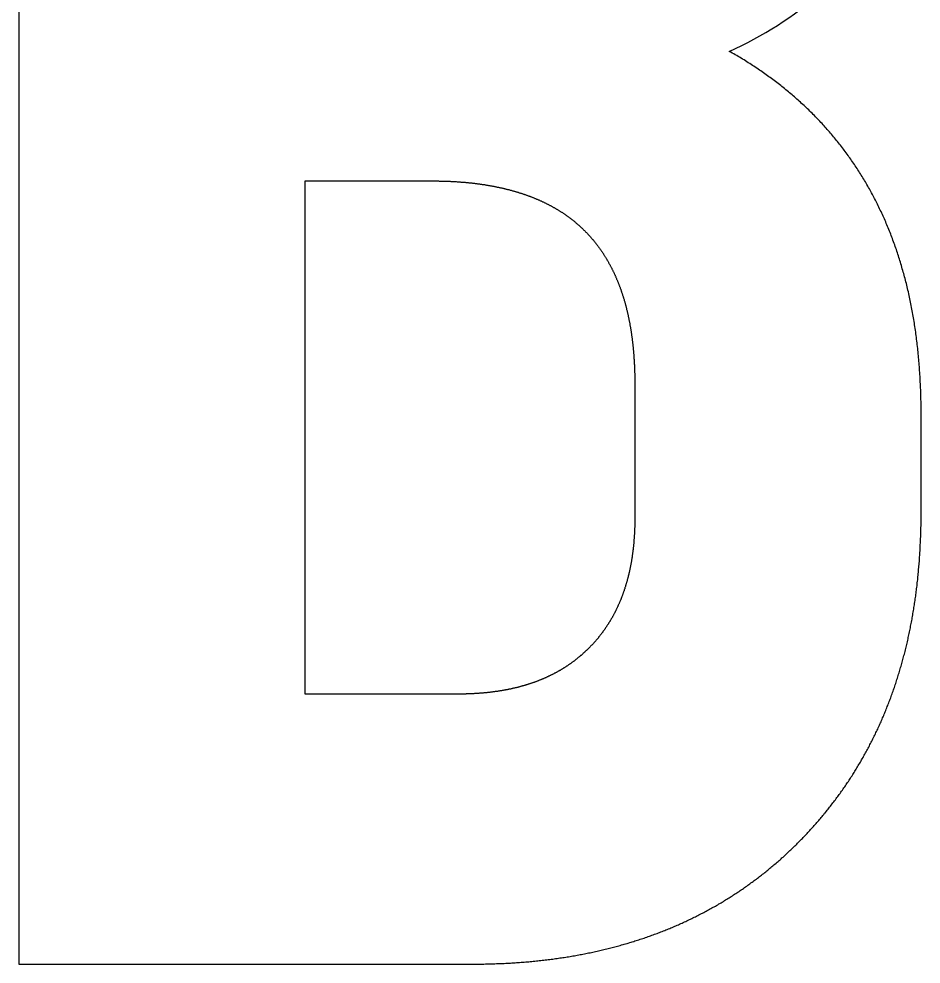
# Model space of a CAD drawing. Header units: millimetres. Extents: x -1211 to -100, y -1155 to 1320.
# Drawn here: x -890.76 to -878.83, y 1226.53 to 1239.03 of the extents above; entities that cross this region are included whole.
import ezdxf

# ---------------------------------------------------------------- set-up
doc = ezdxf.new("R2010")
doc.units = ezdxf.units.MM
doc.layers.get('0').update_dxf_attribs({"lineweight": 25, "true_color": 0xffffff})

msp = doc.modelspace()

# ---------------------------------------------------------------- linework, layer by layer
at = {"color": 5, "true_color": 0x0000ff, "flags": 128}
msp.add_lwpolyline([(-890.755, 1251.527), (-890.755, 1226.527), (-884.755, 1226.527), (-884.734, 1226.527), (-884.713, 1226.527), (-884.692, 1226.527), (-884.671, 1226.527), (-884.65, 1226.528), (-884.629, 1226.528), (-884.608, 1226.528), (-884.587, 1226.529), (-884.566, 1226.529), (-884.545, 1226.53), (-884.524, 1226.53), (-884.503, 1226.531), (-884.483, 1226.531), (-884.462, 1226.532), (-884.441, 1226.533), (-884.421, 1226.533), (-884.4, 1226.534), (-884.379, 1226.535), (-884.359, 1226.536), (-884.338, 1226.537), (-884.318, 1226.538), (-884.297, 1226.539), (-884.277, 1226.54), (-884.256, 1226.541), (-884.236, 1226.543), (-884.216, 1226.544), (-884.195, 1226.545), (-884.175, 1226.546), (-884.155, 1226.548), (-884.135, 1226.549), (-884.114, 1226.551), (-884.094, 1226.552), (-884.074, 1226.554), (-884.054, 1226.556), (-884.034, 1226.557), (-884.014, 1226.559), (-883.994, 1226.561), (-883.974, 1226.563), (-883.954, 1226.565), (-883.934, 1226.567), (-883.914, 1226.569), (-883.895, 1226.571), (-883.875, 1226.573), (-883.855, 1226.575), (-883.835, 1226.577), (-883.816, 1226.58), (-883.796, 1226.582), (-883.777, 1226.584), (-883.757, 1226.587), (-883.737, 1226.589), (-883.718, 1226.592), (-883.698, 1226.594), (-883.679, 1226.597), (-883.66, 1226.599), (-883.64, 1226.602), (-883.621, 1226.605), (-883.602, 1226.608), (-883.582, 1226.61), (-883.563, 1226.613), (-883.544, 1226.616), (-883.525, 1226.619), (-883.506, 1226.622), (-883.487, 1226.625), (-883.468, 1226.629), (-883.449, 1226.632), (-883.43, 1226.635), (-883.411, 1226.638), (-883.392, 1226.642), (-883.373, 1226.645), (-883.354, 1226.649), (-883.335, 1226.652), (-883.316, 1226.656), (-883.298, 1226.659), (-883.279, 1226.663), (-883.26, 1226.667), (-883.241, 1226.67), (-883.223, 1226.674), (-883.204, 1226.678), (-883.186, 1226.682), (-883.167, 1226.686), (-883.149, 1226.69), (-883.13, 1226.694), (-883.112, 1226.698), (-883.093, 1226.702), (-883.075, 1226.706), (-883.057, 1226.71), (-883.038, 1226.715), (-883.02, 1226.719), (-883.002, 1226.723), (-882.984, 1226.728), (-882.966, 1226.732), (-882.948, 1226.737), (-882.93, 1226.742), (-882.911, 1226.746), (-882.893, 1226.751), (-882.875, 1226.756), (-882.858, 1226.76), (-882.84, 1226.765), (-882.822, 1226.77), (-882.804, 1226.775), (-882.786, 1226.78), (-882.768, 1226.785), (-882.751, 1226.79), (-882.733, 1226.795), (-882.715, 1226.8), (-882.698, 1226.806), (-882.68, 1226.811), (-882.662, 1226.816), (-882.645, 1226.822), (-882.627, 1226.827), (-882.61, 1226.833), (-882.592, 1226.838), (-882.575, 1226.844), (-882.558, 1226.849), (-882.54, 1226.855), (-882.523, 1226.861), (-882.506, 1226.866), (-882.488, 1226.872), (-882.471, 1226.878), (-882.454, 1226.884), (-882.437, 1226.89), (-882.42, 1226.896), (-882.403, 1226.902), (-882.386, 1226.908), (-882.369, 1226.914), (-882.352, 1226.921), (-882.335, 1226.927), (-882.318, 1226.933), (-882.301, 1226.94), (-882.284, 1226.946), (-882.268, 1226.953), (-882.251, 1226.959), (-882.234, 1226.966), (-882.217, 1226.972), (-882.201, 1226.979), (-882.184, 1226.986), (-882.167, 1226.992), (-882.151, 1226.999), (-882.134, 1227.006), (-882.118, 1227.013), (-882.101, 1227.02), (-882.085, 1227.027), (-882.069, 1227.034), (-882.052, 1227.041), (-882.036, 1227.048), (-882.02, 1227.056), (-882.003, 1227.063), (-881.987, 1227.07), (-881.971, 1227.078), (-881.955, 1227.085), (-881.939, 1227.092), (-881.923, 1227.1), (-881.907, 1227.107), (-881.891, 1227.115), (-881.875, 1227.123), (-881.859, 1227.13), (-881.843, 1227.138), (-881.827, 1227.146), (-881.811, 1227.154), (-881.795, 1227.162), (-881.779, 1227.17), (-881.764, 1227.178), (-881.748, 1227.186), (-881.732, 1227.194), (-881.717, 1227.202), (-881.701, 1227.21), (-881.685, 1227.219), (-881.67, 1227.227), (-881.654, 1227.235), (-881.639, 1227.244), (-881.623, 1227.252), (-881.608, 1227.261), (-881.593, 1227.269), (-881.577, 1227.278), (-881.562, 1227.286), (-881.547, 1227.295), (-881.531, 1227.304), (-881.516, 1227.313), (-881.501, 1227.322), (-881.486, 1227.33), (-881.471, 1227.339), (-881.456, 1227.348), (-881.441, 1227.357), (-881.426, 1227.367), (-881.411, 1227.376), (-881.396, 1227.385), (-881.381, 1227.394), (-881.366, 1227.403), (-881.351, 1227.413), (-881.336, 1227.422), (-881.322, 1227.432), (-881.307, 1227.441), (-881.292, 1227.451), (-881.277, 1227.46), (-881.263, 1227.47), (-881.248, 1227.48), (-881.234, 1227.489), (-881.219, 1227.499), (-881.205, 1227.509), (-881.19, 1227.519), (-881.176, 1227.529), (-881.161, 1227.539), (-881.147, 1227.549), (-881.133, 1227.559), (-881.118, 1227.569), (-881.104, 1227.579), (-881.09, 1227.59), (-881.076, 1227.6), (-881.062, 1227.61), (-881.047, 1227.621), (-881.033, 1227.631), (-881.019, 1227.641), (-881.005, 1227.652), (-880.991, 1227.663), (-880.977, 1227.673), (-880.963, 1227.684), (-880.949, 1227.695), (-880.936, 1227.705), (-880.922, 1227.716), (-880.908, 1227.727), (-880.894, 1227.738), (-880.88, 1227.749), (-880.867, 1227.76), (-880.853, 1227.771), (-880.84, 1227.782), (-880.826, 1227.794), (-880.812, 1227.805), (-880.799, 1227.816), (-880.785, 1227.827), (-880.772, 1227.839), (-880.759, 1227.85), (-880.745, 1227.862), (-880.732, 1227.873), (-880.718, 1227.885), (-880.705, 1227.896), (-880.692, 1227.908), (-880.679, 1227.92), (-880.666, 1227.932), (-880.652, 1227.943), (-880.639, 1227.955), (-880.626, 1227.967), (-880.613, 1227.979), (-880.6, 1227.991), (-880.587, 1228.003), (-880.574, 1228.015), (-880.561, 1228.028), (-880.548, 1228.04), (-880.536, 1228.052), (-880.523, 1228.064), (-880.51, 1228.077), (-880.497, 1228.089), (-880.485, 1228.102), (-880.472, 1228.114), (-880.459, 1228.127), (-880.447, 1228.139), (-880.434, 1228.152), (-880.422, 1228.165), (-880.409, 1228.178), (-880.397, 1228.19), (-880.384, 1228.203), (-880.372, 1228.216), (-880.36, 1228.229), (-880.347, 1228.242), (-880.335, 1228.255), (-880.323, 1228.268), (-880.311, 1228.281), (-880.299, 1228.294), (-880.287, 1228.307), (-880.275, 1228.32), (-880.263, 1228.333), (-880.251, 1228.346), (-880.239, 1228.359), (-880.228, 1228.373), (-880.216, 1228.386), (-880.204, 1228.399), (-880.193, 1228.413), (-880.181, 1228.426), (-880.17, 1228.439), (-880.158, 1228.453), (-880.147, 1228.466), (-880.135, 1228.48), (-880.124, 1228.493), (-880.113, 1228.507), (-880.102, 1228.521), (-880.091, 1228.534), (-880.079, 1228.548), (-880.068, 1228.562), (-880.057, 1228.575), (-880.046, 1228.589), (-880.036, 1228.603), (-880.025, 1228.617), (-880.014, 1228.631), (-880.003, 1228.645), (-879.992, 1228.658), (-879.982, 1228.672), (-879.971, 1228.686), (-879.96, 1228.701), (-879.95, 1228.715), (-879.94, 1228.729), (-879.929, 1228.743), (-879.919, 1228.757), (-879.908, 1228.771), (-879.898, 1228.785), (-879.888, 1228.8), (-879.878, 1228.814), (-879.868, 1228.828), (-879.858, 1228.843), (-879.847, 1228.857), (-879.837, 1228.872), (-879.828, 1228.886), (-879.818, 1228.901), (-879.808, 1228.915), (-879.798, 1228.93), (-879.788, 1228.944), (-879.779, 1228.959), (-879.769, 1228.974), (-879.759, 1228.988), (-879.75, 1229.003), (-879.74, 1229.018), (-879.731, 1229.033), (-879.722, 1229.047), (-879.712, 1229.062), (-879.703, 1229.077), (-879.694, 1229.092), (-879.684, 1229.107), (-879.675, 1229.122), (-879.666, 1229.137), (-879.657, 1229.152), (-879.648, 1229.167), (-879.639, 1229.183), (-879.63, 1229.198), (-879.621, 1229.213), (-879.613, 1229.228), (-879.604, 1229.243), (-879.595, 1229.259), (-879.587, 1229.274), (-879.578, 1229.289), (-879.569, 1229.305), (-879.561, 1229.32), (-879.552, 1229.336), (-879.544, 1229.351), (-879.536, 1229.367), (-879.527, 1229.382), (-879.519, 1229.398), (-879.511, 1229.414), (-879.503, 1229.429), (-879.495, 1229.445), (-879.486, 1229.461), (-879.478, 1229.476), (-879.471, 1229.492), (-879.463, 1229.508), (-879.455, 1229.524), (-879.447, 1229.54), (-879.439, 1229.556), (-879.431, 1229.572), (-879.424, 1229.588), (-879.416, 1229.604), (-879.409, 1229.62), (-879.401, 1229.636), (-879.393, 1229.652), (-879.386, 1229.668), (-879.379, 1229.685), (-879.371, 1229.701), (-879.364, 1229.717), (-879.357, 1229.733), (-879.35, 1229.75), (-879.343, 1229.766), (-879.335, 1229.782), (-879.328, 1229.799), (-879.321, 1229.815), (-879.314, 1229.832), (-879.308, 1229.848), (-879.301, 1229.865), (-879.294, 1229.882), (-879.287, 1229.898), (-879.28, 1229.915), (-879.274, 1229.932), (-879.267, 1229.948), (-879.261, 1229.965), (-879.254, 1229.982), (-879.248, 1229.999), (-879.241, 1230.016), (-879.235, 1230.032), (-879.229, 1230.049), (-879.222, 1230.066), (-879.216, 1230.083), (-879.21, 1230.1), (-879.204, 1230.117), (-879.198, 1230.135), (-879.192, 1230.152), (-879.186, 1230.169), (-879.18, 1230.186), (-879.174, 1230.203), (-879.168, 1230.221), (-879.163, 1230.238), (-879.157, 1230.255), (-879.151, 1230.273), (-879.146, 1230.29), (-879.14, 1230.307), (-879.135, 1230.325), (-879.129, 1230.342), (-879.124, 1230.36), (-879.118, 1230.377), (-879.113, 1230.395), (-879.108, 1230.413), (-879.102, 1230.43), (-879.097, 1230.448), (-879.092, 1230.466), (-879.087, 1230.484), (-879.082, 1230.501), (-879.077, 1230.519), (-879.072, 1230.537), (-879.067, 1230.555), (-879.062, 1230.573), (-879.058, 1230.591), (-879.053, 1230.609), (-879.048, 1230.627), (-879.044, 1230.645), (-879.039, 1230.663), (-879.034, 1230.681), (-879.03, 1230.699), (-879.026, 1230.717), (-879.021, 1230.736), (-879.017, 1230.754), (-879.013, 1230.772), (-879.008, 1230.791), (-879.004, 1230.809), (-879, 1230.827), (-878.996, 1230.846), (-878.992, 1230.864), (-878.988, 1230.883), (-878.984, 1230.901), (-878.98, 1230.92), (-878.976, 1230.938), (-878.972, 1230.957), (-878.969, 1230.976), (-878.965, 1230.994), (-878.961, 1231.013), (-878.958, 1231.032), (-878.954, 1231.051), (-878.951, 1231.07), (-878.947, 1231.088), (-878.944, 1231.107), (-878.94, 1231.126), (-878.937, 1231.145), (-878.934, 1231.164), (-878.931, 1231.183), (-878.927, 1231.202), (-878.924, 1231.221), (-878.921, 1231.241), (-878.918, 1231.26), (-878.915, 1231.279), (-878.912, 1231.298), (-878.909, 1231.317), (-878.907, 1231.337), (-878.904, 1231.356), (-878.901, 1231.375), (-878.898, 1231.395), (-878.896, 1231.414), (-878.893, 1231.434), (-878.891, 1231.453), (-878.888, 1231.473), (-878.886, 1231.492), (-878.883, 1231.512), (-878.881, 1231.531), (-878.879, 1231.551), (-878.877, 1231.571), (-878.874, 1231.59), (-878.872, 1231.61), (-878.87, 1231.63), (-878.868, 1231.65), (-878.866, 1231.67), (-878.864, 1231.69), (-878.862, 1231.71), (-878.86, 1231.73), (-878.859, 1231.749), (-878.857, 1231.77), (-878.855, 1231.79), (-878.854, 1231.81), (-878.852, 1231.83), (-878.85, 1231.85), (-878.849, 1231.87), (-878.848, 1231.89), (-878.846, 1231.911), (-878.845, 1231.931), (-878.843, 1231.951), (-878.842, 1231.972), (-878.841, 1231.992), (-878.84, 1232.012), (-878.839, 1232.033), (-878.838, 1232.053), (-878.837, 1232.074), (-878.836, 1232.094), (-878.835, 1232.115), (-878.834, 1232.136), (-878.833, 1232.156), (-878.832, 1232.177), (-878.832, 1232.198), (-878.831, 1232.218), (-878.83, 1232.239), (-878.83, 1232.26), (-878.829, 1232.281), (-878.829, 1232.302), (-878.828, 1232.323), (-878.828, 1232.344), (-878.828, 1232.365), (-878.828, 1232.386), (-878.827, 1232.407), (-878.827, 1232.428), (-878.827, 1232.449), (-878.827, 1232.47), (-878.827, 1232.491), (-878.827, 1233.813), (-878.827, 1233.839), (-878.827, 1233.865), (-878.827, 1233.891), (-878.828, 1233.917), (-878.828, 1233.943), (-878.828, 1233.969), (-878.829, 1233.995), (-878.829, 1234.021), (-878.83, 1234.046), (-878.831, 1234.072), (-878.832, 1234.098), (-878.832, 1234.123), (-878.833, 1234.149), (-878.835, 1234.174), (-878.836, 1234.2), (-878.837, 1234.225), (-878.838, 1234.25), (-878.839, 1234.275), (-878.841, 1234.3), (-878.842, 1234.326), (-878.844, 1234.351), (-878.846, 1234.376), (-878.847, 1234.4), (-878.849, 1234.425), (-878.851, 1234.45), (-878.853, 1234.475), (-878.855, 1234.499), (-878.857, 1234.524), (-878.859, 1234.549), (-878.862, 1234.573), (-878.864, 1234.598), (-878.867, 1234.622), (-878.869, 1234.646), (-878.872, 1234.67), (-878.874, 1234.695), (-878.877, 1234.719), (-878.88, 1234.743), (-878.883, 1234.767), (-878.886, 1234.791), (-878.889, 1234.815), (-878.892, 1234.839), (-878.895, 1234.862), (-878.898, 1234.886), (-878.902, 1234.91), (-878.905, 1234.933), (-878.909, 1234.957), (-878.912, 1234.98), (-878.916, 1235.004), (-878.92, 1235.027), (-878.924, 1235.051), (-878.928, 1235.074), (-878.932, 1235.097), (-878.936, 1235.12), (-878.94, 1235.143), (-878.944, 1235.166), (-878.948, 1235.189), (-878.953, 1235.212), (-878.957, 1235.235), (-878.962, 1235.258), (-878.966, 1235.28), (-878.971, 1235.303), (-878.976, 1235.326), (-878.98, 1235.348), (-878.985, 1235.371), (-878.99, 1235.393), (-878.995, 1235.416), (-879.001, 1235.438), (-879.006, 1235.46), (-879.011, 1235.482), (-879.017, 1235.505), (-879.022, 1235.527), (-879.027, 1235.549), (-879.033, 1235.571), (-879.039, 1235.592), (-879.045, 1235.614), (-879.05, 1235.636), (-879.056, 1235.658), (-879.062, 1235.679), (-879.068, 1235.701), (-879.075, 1235.723), (-879.081, 1235.744), (-879.087, 1235.766), (-879.093, 1235.787), (-879.1, 1235.808), (-879.106, 1235.83), (-879.113, 1235.851), (-879.12, 1235.872), (-879.127, 1235.893), (-879.133, 1235.914), (-879.14, 1235.935), (-879.147, 1235.956), (-879.154, 1235.977), (-879.162, 1235.997), (-879.169, 1236.018), (-879.176, 1236.039), (-879.184, 1236.059), (-879.191, 1236.08), (-879.199, 1236.1), (-879.206, 1236.121), (-879.214, 1236.141), (-879.222, 1236.162), (-879.229, 1236.182), (-879.237, 1236.202), (-879.245, 1236.222), (-879.253, 1236.242), (-879.262, 1236.262), (-879.27, 1236.282), (-879.278, 1236.302), (-879.287, 1236.322), (-879.295, 1236.342), (-879.304, 1236.361), (-879.312, 1236.381), (-879.321, 1236.401), (-879.33, 1236.42), (-879.339, 1236.44), (-879.348, 1236.459), (-879.357, 1236.479), (-879.366, 1236.498), (-879.375, 1236.517), (-879.384, 1236.536), (-879.393, 1236.555), (-879.403, 1236.575), (-879.412, 1236.594), (-879.422, 1236.613), (-879.431, 1236.631), (-879.441, 1236.65), (-879.451, 1236.669), (-879.461, 1236.688), (-879.471, 1236.706), (-879.481, 1236.725), (-879.491, 1236.744), (-879.501, 1236.762), (-879.511, 1236.781), (-879.522, 1236.799), (-879.532, 1236.817), (-879.543, 1236.835), (-879.553, 1236.854), (-879.564, 1236.872), (-879.574, 1236.89), (-879.585, 1236.908), (-879.596, 1236.926), (-879.607, 1236.944), (-879.618, 1236.962), (-879.629, 1236.979), (-879.64, 1236.997), (-879.652, 1237.015), (-879.663, 1237.032), (-879.674, 1237.05), (-879.686, 1237.067), (-879.697, 1237.085), (-879.709, 1237.102), (-879.721, 1237.119), (-879.733, 1237.137), (-879.745, 1237.154), (-879.756, 1237.171), (-879.769, 1237.188), (-879.781, 1237.205), (-879.793, 1237.222), (-879.805, 1237.239), (-879.817, 1237.256), (-879.83, 1237.273), (-879.842, 1237.289), (-879.855, 1237.306), (-879.868, 1237.323), (-879.88, 1237.339), (-879.893, 1237.356), (-879.906, 1237.372), (-879.919, 1237.388), (-879.932, 1237.405), (-879.945, 1237.421), (-879.958, 1237.437), (-879.972, 1237.453), (-879.985, 1237.469), (-879.998, 1237.485), (-880.012, 1237.501), (-880.025, 1237.517), (-880.039, 1237.533), (-880.053, 1237.549), (-880.067, 1237.565), (-880.081, 1237.58), (-880.095, 1237.596), (-880.109, 1237.611), (-880.123, 1237.627), (-880.137, 1237.642), (-880.151, 1237.658), (-880.166, 1237.673), (-880.18, 1237.688), (-880.194, 1237.703), (-880.209, 1237.719), (-880.224, 1237.734), (-880.238, 1237.749), (-880.253, 1237.764), (-880.268, 1237.779), (-880.283, 1237.793), (-880.298, 1237.808), (-880.313, 1237.823), (-880.329, 1237.838), (-880.344, 1237.852), (-880.359, 1237.867), (-880.375, 1237.881), (-880.39, 1237.896), (-880.406, 1237.91), (-880.421, 1237.924), (-880.437, 1237.939), (-880.453, 1237.953), (-880.469, 1237.967), (-880.485, 1237.981), (-880.501, 1237.995), (-880.517, 1238.009), (-880.533, 1238.023), (-880.55, 1238.037), (-880.566, 1238.05), (-880.582, 1238.064), (-880.599, 1238.078), (-880.615, 1238.091), (-880.632, 1238.105), (-880.649, 1238.118), (-880.666, 1238.132), (-880.683, 1238.145), (-880.7, 1238.159), (-880.717, 1238.172), (-880.734, 1238.185), (-880.751, 1238.198), (-880.768, 1238.211), (-880.786, 1238.224), (-880.803, 1238.237), (-880.821, 1238.25), (-880.838, 1238.263), (-880.856, 1238.276), (-880.874, 1238.288), (-880.892, 1238.301), (-880.909, 1238.314), (-880.927, 1238.326), (-880.946, 1238.339), (-880.964, 1238.351), (-880.982, 1238.364), (-881, 1238.376), (-881.019, 1238.388), (-881.037, 1238.4), (-881.056, 1238.412), (-881.074, 1238.424), (-881.093, 1238.436), (-881.112, 1238.448), (-881.13, 1238.46), (-881.149, 1238.472), (-881.168, 1238.484), (-881.187, 1238.496), (-881.207, 1238.507), (-881.226, 1238.519), (-881.245, 1238.53), (-881.265, 1238.542), (-881.284, 1238.553), (-881.304, 1238.565), (-881.323, 1238.576), (-881.343, 1238.587), (-881.363, 1238.598, 0.156907), (-879.238, 1240.491, 0.134483)], format="xyb", dxfattribs=at)
msp.add_lwpolyline([(-886.97, 1230.098), (-886.97, 1236.884), (-885.291, 1236.884), (-885.281, 1236.884), (-885.27, 1236.884), (-885.259, 1236.884), (-885.249, 1236.884), (-885.238, 1236.884), (-885.228, 1236.884), (-885.218, 1236.884), (-885.207, 1236.884), (-885.197, 1236.883), (-885.186, 1236.883), (-885.176, 1236.883), (-885.166, 1236.883), (-885.155, 1236.882), (-885.145, 1236.882), (-885.135, 1236.882), (-885.124, 1236.882), (-885.114, 1236.881), (-885.104, 1236.881), (-885.094, 1236.881), (-885.083, 1236.88), (-885.073, 1236.88), (-885.063, 1236.879), (-885.053, 1236.879), (-885.043, 1236.878), (-885.033, 1236.878), (-885.023, 1236.877), (-885.013, 1236.877), (-885.003, 1236.876), (-884.993, 1236.876), (-884.983, 1236.875), (-884.973, 1236.875), (-884.963, 1236.874), (-884.953, 1236.873), (-884.943, 1236.873), (-884.933, 1236.872), (-884.923, 1236.871), (-884.913, 1236.87), (-884.904, 1236.87), (-884.894, 1236.869), (-884.884, 1236.868), (-884.874, 1236.867), (-884.865, 1236.866), (-884.855, 1236.866), (-884.845, 1236.865), (-884.836, 1236.864), (-884.826, 1236.863), (-884.816, 1236.862), (-884.807, 1236.861), (-884.797, 1236.86), (-884.788, 1236.859), (-884.778, 1236.858), (-884.769, 1236.857), (-884.759, 1236.856), (-884.75, 1236.855), (-884.74, 1236.854), (-884.731, 1236.853), (-884.721, 1236.851), (-884.712, 1236.85), (-884.703, 1236.849), (-884.693, 1236.848), (-884.684, 1236.847), (-884.675, 1236.845), (-884.665, 1236.844), (-884.656, 1236.843), (-884.647, 1236.842), (-884.638, 1236.84), (-884.629, 1236.839), (-884.619, 1236.838), (-884.61, 1236.836), (-884.601, 1236.835), (-884.592, 1236.833), (-884.583, 1236.832), (-884.574, 1236.83), (-884.565, 1236.829), (-884.556, 1236.827), (-884.547, 1236.826), (-884.538, 1236.824), (-884.529, 1236.823), (-884.52, 1236.821), (-884.511, 1236.82), (-884.502, 1236.818), (-884.493, 1236.816), (-884.484, 1236.815), (-884.476, 1236.813), (-884.467, 1236.811), (-884.458, 1236.81), (-884.449, 1236.808), (-884.44, 1236.806), (-884.432, 1236.804), (-884.423, 1236.803), (-884.414, 1236.801), (-884.406, 1236.799), (-884.397, 1236.797), (-884.388, 1236.795), (-884.38, 1236.793), (-884.371, 1236.791), (-884.363, 1236.789), (-884.354, 1236.787), (-884.346, 1236.785), (-884.337, 1236.783), (-884.329, 1236.781), (-884.32, 1236.779), (-884.312, 1236.777), (-884.303, 1236.775), (-884.295, 1236.773), (-884.287, 1236.771), (-884.278, 1236.769), (-884.27, 1236.767), (-884.262, 1236.764), (-884.253, 1236.762), (-884.245, 1236.76), (-884.237, 1236.758), (-884.229, 1236.755), (-884.221, 1236.753), (-884.212, 1236.751), (-884.204, 1236.749), (-884.196, 1236.746), (-884.188, 1236.744), (-884.18, 1236.741), (-884.172, 1236.739), (-884.164, 1236.737), (-884.156, 1236.734), (-884.148, 1236.732), (-884.14, 1236.729), (-884.132, 1236.727), (-884.124, 1236.724), (-884.116, 1236.722), (-884.108, 1236.719), (-884.1, 1236.716), (-884.092, 1236.714), (-884.085, 1236.711), (-884.077, 1236.709), (-884.069, 1236.706), (-884.061, 1236.703), (-884.054, 1236.7), (-884.046, 1236.698), (-884.038, 1236.695), (-884.03, 1236.692), (-884.023, 1236.689), (-884.015, 1236.687), (-884.007, 1236.684), (-884, 1236.681), (-883.992, 1236.678), (-883.985, 1236.675), (-883.977, 1236.672), (-883.97, 1236.669), (-883.962, 1236.666), (-883.955, 1236.663), (-883.947, 1236.66), (-883.94, 1236.657), (-883.932, 1236.654), (-883.925, 1236.651), (-883.918, 1236.648), (-883.91, 1236.645), (-883.903, 1236.642), (-883.896, 1236.639), (-883.889, 1236.636), (-883.881, 1236.633), (-883.874, 1236.629), (-883.867, 1236.626), (-883.86, 1236.623), (-883.852, 1236.62), (-883.845, 1236.616), (-883.838, 1236.613), (-883.831, 1236.61), (-883.824, 1236.606), (-883.817, 1236.603), (-883.81, 1236.6), (-883.803, 1236.596), (-883.796, 1236.593), (-883.789, 1236.589), (-883.782, 1236.586), (-883.775, 1236.582), (-883.768, 1236.579), (-883.761, 1236.575), (-883.754, 1236.572), (-883.747, 1236.568), (-883.741, 1236.565), (-883.734, 1236.561), (-883.727, 1236.558), (-883.72, 1236.554), (-883.714, 1236.55), (-883.707, 1236.547), (-883.7, 1236.543), (-883.693, 1236.539), (-883.687, 1236.535), (-883.68, 1236.532), (-883.673, 1236.528), (-883.667, 1236.524), (-883.66, 1236.52), (-883.654, 1236.516), (-883.647, 1236.513), (-883.641, 1236.509), (-883.634, 1236.505), (-883.628, 1236.501), (-883.621, 1236.497), (-883.615, 1236.493), (-883.608, 1236.489), (-883.602, 1236.485), (-883.596, 1236.481), (-883.589, 1236.477), (-883.583, 1236.473), (-883.577, 1236.469), (-883.57, 1236.465), (-883.564, 1236.461), (-883.558, 1236.456), (-883.552, 1236.452), (-883.546, 1236.448), (-883.539, 1236.444), (-883.533, 1236.44), (-883.527, 1236.435), (-883.521, 1236.431), (-883.515, 1236.427), (-883.509, 1236.422), (-883.503, 1236.418), (-883.497, 1236.414), (-883.491, 1236.409), (-883.485, 1236.405), (-883.479, 1236.401), (-883.473, 1236.396), (-883.467, 1236.392), (-883.461, 1236.387), (-883.455, 1236.383), (-883.449, 1236.378), (-883.444, 1236.374), (-883.438, 1236.369), (-883.432, 1236.365), (-883.426, 1236.36), (-883.42, 1236.356), (-883.415, 1236.351), (-883.409, 1236.346), (-883.403, 1236.342), (-883.398, 1236.337), (-883.392, 1236.332), (-883.386, 1236.327), (-883.381, 1236.323), (-883.375, 1236.318), (-883.37, 1236.313), (-883.364, 1236.308), (-883.359, 1236.303), (-883.353, 1236.299), (-883.348, 1236.294), (-883.342, 1236.289), (-883.337, 1236.284), (-883.331, 1236.279), (-883.326, 1236.274), (-883.321, 1236.269), (-883.315, 1236.264), (-883.31, 1236.259), (-883.305, 1236.254), (-883.299, 1236.249), (-883.294, 1236.244), (-883.289, 1236.239), (-883.284, 1236.234), (-883.279, 1236.229), (-883.273, 1236.223), (-883.268, 1236.218), (-883.263, 1236.213), (-883.258, 1236.208), (-883.253, 1236.203), (-883.248, 1236.197), (-883.243, 1236.192), (-883.238, 1236.187), (-883.233, 1236.182), (-883.228, 1236.176), (-883.223, 1236.171), (-883.218, 1236.165), (-883.213, 1236.16), (-883.208, 1236.155), (-883.203, 1236.149), (-883.198, 1236.144), (-883.193, 1236.138), (-883.189, 1236.133), (-883.184, 1236.127), (-883.179, 1236.122), (-883.174, 1236.116), (-883.169, 1236.11), (-883.165, 1236.105), (-883.16, 1236.099), (-883.155, 1236.093), (-883.151, 1236.088), (-883.146, 1236.082), (-883.141, 1236.076), (-883.137, 1236.071), (-883.132, 1236.065), (-883.128, 1236.059), (-883.123, 1236.053), (-883.118, 1236.047), (-883.114, 1236.042), (-883.109, 1236.036), (-883.105, 1236.03), (-883.101, 1236.024), (-883.096, 1236.018), (-883.092, 1236.012), (-883.087, 1236.006), (-883.083, 1236), (-883.079, 1235.994), (-883.074, 1235.988), (-883.07, 1235.982), (-883.066, 1235.976), (-883.061, 1235.97), (-883.057, 1235.964), (-883.053, 1235.957), (-883.049, 1235.951), (-883.045, 1235.945), (-883.04, 1235.939), (-883.036, 1235.933), (-883.032, 1235.926), (-883.028, 1235.92), (-883.024, 1235.914), (-883.02, 1235.907), (-883.016, 1235.901), (-883.012, 1235.895), (-883.008, 1235.888), (-883.004, 1235.882), (-883, 1235.876), (-882.996, 1235.869), (-882.992, 1235.863), (-882.988, 1235.856), (-882.984, 1235.85), (-882.98, 1235.843), (-882.977, 1235.837), (-882.973, 1235.83), (-882.969, 1235.823), (-882.965, 1235.817), (-882.961, 1235.81), (-882.958, 1235.803), (-882.954, 1235.797), (-882.95, 1235.79), (-882.947, 1235.783), (-882.943, 1235.777), (-882.939, 1235.77), (-882.936, 1235.763), (-882.932, 1235.756), (-882.928, 1235.749), (-882.925, 1235.743), (-882.921, 1235.736), (-882.918, 1235.729), (-882.914, 1235.722), (-882.911, 1235.715), (-882.907, 1235.708), (-882.904, 1235.701), (-882.901, 1235.694), (-882.897, 1235.687), (-882.894, 1235.68), (-882.89, 1235.673), (-882.887, 1235.666), (-882.884, 1235.659), (-882.88, 1235.652), (-882.877, 1235.644), (-882.874, 1235.637), (-882.871, 1235.63), (-882.868, 1235.623), (-882.864, 1235.616), (-882.861, 1235.608), (-882.858, 1235.601), (-882.855, 1235.594), (-882.852, 1235.586), (-882.849, 1235.579), (-882.846, 1235.572), (-882.843, 1235.564), (-882.839, 1235.557), (-882.836, 1235.55), (-882.833, 1235.542), (-882.83, 1235.535), (-882.828, 1235.527), (-882.825, 1235.52), (-882.822, 1235.512), (-882.819, 1235.505), (-882.816, 1235.497), (-882.813, 1235.489), (-882.81, 1235.482), (-882.807, 1235.474), (-882.805, 1235.466), (-882.802, 1235.459), (-882.799, 1235.451), (-882.796, 1235.443), (-882.794, 1235.436), (-882.791, 1235.428), (-882.788, 1235.42), (-882.786, 1235.412), (-882.783, 1235.404), (-882.78, 1235.397), (-882.778, 1235.389), (-882.775, 1235.381), (-882.773, 1235.373), (-882.77, 1235.365), (-882.768, 1235.357), (-882.765, 1235.349), (-882.763, 1235.341), (-882.76, 1235.333), (-882.758, 1235.325), (-882.755, 1235.317), (-882.753, 1235.309), (-882.751, 1235.301), (-882.748, 1235.293), (-882.746, 1235.284), (-882.744, 1235.276), (-882.741, 1235.268), (-882.739, 1235.26), (-882.737, 1235.252), (-882.735, 1235.243), (-882.732, 1235.235), (-882.73, 1235.227), (-882.728, 1235.218), (-882.726, 1235.21), (-882.724, 1235.202), (-882.722, 1235.193), (-882.72, 1235.185), (-882.718, 1235.177), (-882.715, 1235.168), (-882.713, 1235.16), (-882.711, 1235.151), (-882.709, 1235.143), (-882.707, 1235.134), (-882.706, 1235.126), (-882.704, 1235.117), (-882.702, 1235.108), (-882.7, 1235.1), (-882.698, 1235.091), (-882.696, 1235.082), (-882.694, 1235.074), (-882.692, 1235.065), (-882.691, 1235.056), (-882.689, 1235.048), (-882.687, 1235.039), (-882.685, 1235.03), (-882.684, 1235.021), (-882.682, 1235.012), (-882.68, 1235.004), (-882.679, 1234.995), (-882.677, 1234.986), (-882.676, 1234.977), (-882.674, 1234.968), (-882.672, 1234.959), (-882.671, 1234.95), (-882.669, 1234.941), (-882.668, 1234.932), (-882.666, 1234.923), (-882.665, 1234.914), (-882.663, 1234.905), (-882.662, 1234.896), (-882.661, 1234.887), (-882.659, 1234.877), (-882.658, 1234.868), (-882.657, 1234.859), (-882.655, 1234.85), (-882.654, 1234.841), (-882.653, 1234.831), (-882.651, 1234.822), (-882.65, 1234.813), (-882.649, 1234.804), (-882.648, 1234.794), (-882.647, 1234.785), (-882.645, 1234.775), (-882.644, 1234.766), (-882.643, 1234.757), (-882.642, 1234.747), (-882.641, 1234.738), (-882.64, 1234.728), (-882.639, 1234.719), (-882.638, 1234.709), (-882.637, 1234.7), (-882.636, 1234.69), (-882.635, 1234.68), (-882.634, 1234.671), (-882.633, 1234.661), (-882.632, 1234.652), (-882.631, 1234.642), (-882.63, 1234.632), (-882.63, 1234.622), (-882.629, 1234.613), (-882.628, 1234.603), (-882.627, 1234.593), (-882.626, 1234.583), (-882.626, 1234.574), (-882.625, 1234.564), (-882.624, 1234.554), (-882.624, 1234.544), (-882.623, 1234.534), (-882.622, 1234.524), (-882.622, 1234.514), (-882.621, 1234.504), (-882.621, 1234.494), (-882.62, 1234.484), (-882.619, 1234.474), (-882.619, 1234.464), (-882.618, 1234.454), (-882.618, 1234.444), (-882.618, 1234.434), (-882.617, 1234.424), (-882.617, 1234.413), (-882.616, 1234.403), (-882.616, 1234.393), (-882.616, 1234.383), (-882.615, 1234.373), (-882.615, 1234.362), (-882.615, 1234.352), (-882.614, 1234.342), (-882.614, 1234.331), (-882.614, 1234.321), (-882.614, 1234.311), (-882.613, 1234.3), (-882.613, 1234.29), (-882.613, 1234.279), (-882.613, 1234.269), (-882.613, 1234.258), (-882.613, 1234.248), (-882.613, 1234.237), (-882.613, 1234.227), (-882.613, 1234.216), (-882.613, 1234.206), (-882.613, 1232.42), (-882.613, 1232.411), (-882.613, 1232.403), (-882.613, 1232.394), (-882.613, 1232.385), (-882.613, 1232.377), (-882.613, 1232.368), (-882.613, 1232.36), (-882.613, 1232.351), (-882.613, 1232.343), (-882.614, 1232.334), (-882.614, 1232.326), (-882.614, 1232.317), (-882.614, 1232.309), (-882.614, 1232.3), (-882.615, 1232.292), (-882.615, 1232.283), (-882.615, 1232.275), (-882.616, 1232.267), (-882.616, 1232.258), (-882.616, 1232.25), (-882.617, 1232.242), (-882.617, 1232.233), (-882.618, 1232.225), (-882.618, 1232.217), (-882.618, 1232.208), (-882.619, 1232.2), (-882.619, 1232.192), (-882.62, 1232.184), (-882.62, 1232.175), (-882.621, 1232.167), (-882.622, 1232.159), (-882.622, 1232.151), (-882.623, 1232.143), (-882.623, 1232.135), (-882.624, 1232.127), (-882.625, 1232.118), (-882.625, 1232.11), (-882.626, 1232.102), (-882.627, 1232.094), (-882.627, 1232.086), (-882.628, 1232.078), (-882.629, 1232.07), (-882.63, 1232.062), (-882.631, 1232.054), (-882.631, 1232.046), (-882.632, 1232.038), (-882.633, 1232.03), (-882.634, 1232.022), (-882.635, 1232.014), (-882.636, 1232.007), (-882.637, 1231.999), (-882.638, 1231.991), (-882.639, 1231.983), (-882.64, 1231.975), (-882.641, 1231.967), (-882.642, 1231.959), (-882.643, 1231.952), (-882.644, 1231.944), (-882.645, 1231.936), (-882.646, 1231.928), (-882.647, 1231.921), (-882.648, 1231.913), (-882.649, 1231.905), (-882.651, 1231.898), (-882.652, 1231.89), (-882.653, 1231.882), (-882.654, 1231.875), (-882.655, 1231.867), (-882.657, 1231.859), (-882.658, 1231.852), (-882.659, 1231.844), (-882.661, 1231.837), (-882.662, 1231.829), (-882.663, 1231.822), (-882.665, 1231.814), (-882.666, 1231.807), (-882.668, 1231.799), (-882.669, 1231.792), (-882.67, 1231.784), (-882.672, 1231.777), (-882.673, 1231.769), (-882.675, 1231.762), (-882.676, 1231.755), (-882.678, 1231.747), (-882.68, 1231.74), (-882.681, 1231.732), (-882.683, 1231.725), (-882.684, 1231.718), (-882.686, 1231.711), (-882.688, 1231.703), (-882.689, 1231.696), (-882.691, 1231.689), (-882.693, 1231.681), (-882.694, 1231.674), (-882.696, 1231.667), (-882.698, 1231.66), (-882.7, 1231.653), (-882.702, 1231.646), (-882.703, 1231.638), (-882.705, 1231.631), (-882.707, 1231.624), (-882.709, 1231.617), (-882.711, 1231.61), (-882.713, 1231.603), (-882.715, 1231.596), (-882.717, 1231.589), (-882.719, 1231.582), (-882.721, 1231.575), (-882.723, 1231.568), (-882.725, 1231.561), (-882.727, 1231.554), (-882.729, 1231.547), (-882.731, 1231.54), (-882.733, 1231.533), (-882.735, 1231.526), (-882.737, 1231.519), (-882.739, 1231.512), (-882.742, 1231.506), (-882.744, 1231.499), (-882.746, 1231.492), (-882.748, 1231.485), (-882.751, 1231.478), (-882.753, 1231.471), (-882.755, 1231.465), (-882.757, 1231.458), (-882.76, 1231.451), (-882.762, 1231.444), (-882.764, 1231.438), (-882.767, 1231.431), (-882.769, 1231.424), (-882.772, 1231.418), (-882.774, 1231.411), (-882.777, 1231.404), (-882.779, 1231.398), (-882.781, 1231.391), (-882.784, 1231.385), (-882.787, 1231.378), (-882.789, 1231.372), (-882.792, 1231.365), (-882.794, 1231.359), (-882.797, 1231.352), (-882.799, 1231.346), (-882.802, 1231.339), (-882.805, 1231.333), (-882.807, 1231.326), (-882.81, 1231.32), (-882.813, 1231.313), (-882.816, 1231.307), (-882.818, 1231.301), (-882.821, 1231.294), (-882.824, 1231.288), (-882.827, 1231.281), (-882.83, 1231.275), (-882.832, 1231.269), (-882.835, 1231.263), (-882.838, 1231.256), (-882.841, 1231.25), (-882.844, 1231.244), (-882.847, 1231.238), (-882.85, 1231.231), (-882.853, 1231.225), (-882.856, 1231.219), (-882.859, 1231.213), (-882.862, 1231.207), (-882.865, 1231.2), (-882.868, 1231.194), (-882.871, 1231.188), (-882.874, 1231.182), (-882.877, 1231.176), (-882.88, 1231.17), (-882.884, 1231.164), (-882.887, 1231.158), (-882.89, 1231.152), (-882.893, 1231.146), (-882.896, 1231.14), (-882.9, 1231.134), (-882.903, 1231.128), (-882.906, 1231.122), (-882.909, 1231.116), (-882.913, 1231.11), (-882.916, 1231.104), (-882.92, 1231.098), (-882.923, 1231.093), (-882.926, 1231.087), (-882.93, 1231.081), (-882.933, 1231.075), (-882.937, 1231.069), (-882.94, 1231.063), (-882.944, 1231.058), (-882.947, 1231.052), (-882.951, 1231.046), (-882.954, 1231.04), (-882.958, 1231.035), (-882.961, 1231.029), (-882.965, 1231.023), (-882.969, 1231.018), (-882.972, 1231.012), (-882.976, 1231.006), (-882.98, 1231.001), (-882.983, 1230.995), (-882.987, 1230.99), (-882.991, 1230.984), (-882.994, 1230.978), (-882.998, 1230.973), (-883.002, 1230.967), (-883.006, 1230.962), (-883.01, 1230.956), (-883.013, 1230.951), (-883.017, 1230.945), (-883.021, 1230.94), (-883.025, 1230.935), (-883.029, 1230.929), (-883.033, 1230.924), (-883.037, 1230.918), (-883.041, 1230.913), (-883.045, 1230.908), (-883.049, 1230.902), (-883.053, 1230.897), (-883.057, 1230.892), (-883.061, 1230.886), (-883.065, 1230.881), (-883.069, 1230.876), (-883.073, 1230.87), (-883.077, 1230.865), (-883.082, 1230.86), (-883.086, 1230.855), (-883.09, 1230.85), (-883.094, 1230.844), (-883.098, 1230.839), (-883.103, 1230.834), (-883.107, 1230.829), (-883.111, 1230.824), (-883.116, 1230.819), (-883.12, 1230.814), (-883.124, 1230.809), (-883.129, 1230.804), (-883.133, 1230.799), (-883.137, 1230.793), (-883.142, 1230.788), (-883.146, 1230.783), (-883.151, 1230.778), (-883.155, 1230.774), (-883.16, 1230.769), (-883.164, 1230.764), (-883.169, 1230.759), (-883.173, 1230.754), (-883.178, 1230.749), (-883.182, 1230.744), (-883.187, 1230.739), (-883.192, 1230.734), (-883.196, 1230.73), (-883.201, 1230.725), (-883.206, 1230.72), (-883.21, 1230.715), (-883.215, 1230.71), (-883.22, 1230.706), (-883.225, 1230.701), (-883.229, 1230.696), (-883.234, 1230.691), (-883.239, 1230.687), (-883.244, 1230.682), (-883.249, 1230.678), (-883.253, 1230.673), (-883.258, 1230.668), (-883.263, 1230.664), (-883.268, 1230.659), (-883.273, 1230.655), (-883.278, 1230.65), (-883.283, 1230.646), (-883.288, 1230.641), (-883.293, 1230.637), (-883.298, 1230.632), (-883.303, 1230.628), (-883.308, 1230.623), (-883.313, 1230.619), (-883.318, 1230.614), (-883.323, 1230.61), (-883.328, 1230.606), (-883.333, 1230.601), (-883.338, 1230.597), (-883.343, 1230.593), (-883.348, 1230.589), (-883.353, 1230.584), (-883.359, 1230.58), (-883.364, 1230.576), (-883.369, 1230.572), (-883.374, 1230.567), (-883.379, 1230.563), (-883.385, 1230.559), (-883.39, 1230.555), (-883.395, 1230.551), (-883.4, 1230.547), (-883.406, 1230.543), (-883.411, 1230.539), (-883.416, 1230.535), (-883.422, 1230.531), (-883.427, 1230.527), (-883.432, 1230.523), (-883.438, 1230.519), (-883.443, 1230.515), (-883.449, 1230.511), (-883.454, 1230.507), (-883.46, 1230.503), (-883.465, 1230.499), (-883.471, 1230.495), (-883.476, 1230.492), (-883.482, 1230.488), (-883.487, 1230.484), (-883.493, 1230.48), (-883.498, 1230.477), (-883.504, 1230.473), (-883.509, 1230.469), (-883.515, 1230.465), (-883.521, 1230.462), (-883.526, 1230.458), (-883.532, 1230.454), (-883.538, 1230.451), (-883.543, 1230.447), (-883.549, 1230.444), (-883.555, 1230.44), (-883.56, 1230.436), (-883.566, 1230.433), (-883.572, 1230.429), (-883.578, 1230.426), (-883.583, 1230.422), (-883.589, 1230.419), (-883.595, 1230.416), (-883.601, 1230.412), (-883.607, 1230.409), (-883.613, 1230.405), (-883.618, 1230.402), (-883.624, 1230.399), (-883.63, 1230.395), (-883.636, 1230.392), (-883.642, 1230.389), (-883.648, 1230.385), (-883.654, 1230.382), (-883.66, 1230.379), (-883.666, 1230.376), (-883.672, 1230.373), (-883.678, 1230.369), (-883.684, 1230.366), (-883.69, 1230.363), (-883.696, 1230.36), (-883.702, 1230.357), (-883.708, 1230.354), (-883.715, 1230.351), (-883.721, 1230.348), (-883.727, 1230.345), (-883.733, 1230.342), (-883.739, 1230.339), (-883.745, 1230.336), (-883.752, 1230.333), (-883.758, 1230.33), (-883.764, 1230.327), (-883.77, 1230.324), (-883.777, 1230.321), (-883.783, 1230.318), (-883.789, 1230.315), (-883.796, 1230.313), (-883.802, 1230.31), (-883.808, 1230.307), (-883.815, 1230.304), (-883.821, 1230.301), (-883.827, 1230.299), (-883.834, 1230.296), (-883.84, 1230.293), (-883.847, 1230.291), (-883.853, 1230.288), (-883.86, 1230.285), (-883.866, 1230.283), (-883.873, 1230.28), (-883.879, 1230.277), (-883.886, 1230.275), (-883.892, 1230.272), (-883.899, 1230.27), (-883.905, 1230.267), (-883.912, 1230.265), (-883.919, 1230.262), (-883.925, 1230.26), (-883.932, 1230.257), (-883.939, 1230.255), (-883.945, 1230.253), (-883.952, 1230.25), (-883.959, 1230.248), (-883.965, 1230.246), (-883.972, 1230.243), (-883.979, 1230.241), (-883.986, 1230.239), (-883.992, 1230.236), (-883.999, 1230.234), (-884.006, 1230.232), (-884.013, 1230.23), (-884.02, 1230.227), (-884.027, 1230.225), (-884.033, 1230.223), (-884.04, 1230.221), (-884.047, 1230.219), (-884.054, 1230.217), (-884.061, 1230.215), (-884.068, 1230.213), (-884.075, 1230.211), (-884.082, 1230.209), (-884.089, 1230.207), (-884.096, 1230.205), (-884.103, 1230.203), (-884.11, 1230.201), (-884.117, 1230.199), (-884.124, 1230.197), (-884.131, 1230.195), (-884.138, 1230.193), (-884.145, 1230.191), (-884.153, 1230.189), (-884.16, 1230.187), (-884.167, 1230.186), (-884.174, 1230.184), (-884.181, 1230.182), (-884.188, 1230.18), (-884.196, 1230.179), (-884.203, 1230.177), (-884.21, 1230.175), (-884.217, 1230.174), (-884.225, 1230.172), (-884.232, 1230.17), (-884.239, 1230.169), (-884.247, 1230.167), (-884.254, 1230.165), (-884.261, 1230.164), (-884.269, 1230.162), (-884.276, 1230.161), (-884.284, 1230.159), (-884.291, 1230.158), (-884.298, 1230.156), (-884.306, 1230.155), (-884.313, 1230.153), (-884.321, 1230.152), (-884.328, 1230.151), (-884.336, 1230.149), (-884.343, 1230.148), (-884.351, 1230.147), (-884.358, 1230.145), (-884.366, 1230.144), (-884.374, 1230.143), (-884.381, 1230.141), (-884.389, 1230.14), (-884.396, 1230.139), (-884.404, 1230.138), (-884.412, 1230.136), (-884.419, 1230.135), (-884.427, 1230.134), (-884.435, 1230.133), (-884.443, 1230.132), (-884.45, 1230.131), (-884.458, 1230.13), (-884.466, 1230.129), (-884.474, 1230.128), (-884.481, 1230.127), (-884.489, 1230.126), (-884.497, 1230.125), (-884.505, 1230.124), (-884.513, 1230.123), (-884.521, 1230.122), (-884.529, 1230.121), (-884.536, 1230.12), (-884.544, 1230.119), (-884.552, 1230.118), (-884.56, 1230.117), (-884.568, 1230.116), (-884.576, 1230.116), (-884.584, 1230.115), (-884.592, 1230.114), (-884.6, 1230.113), (-884.608, 1230.113), (-884.616, 1230.112), (-884.624, 1230.111), (-884.633, 1230.11), (-884.641, 1230.11), (-884.649, 1230.109), (-884.657, 1230.109), (-884.665, 1230.108), (-884.673, 1230.107), (-884.681, 1230.107), (-884.69, 1230.106), (-884.698, 1230.106), (-884.706, 1230.105), (-884.714, 1230.105), (-884.723, 1230.104), (-884.731, 1230.104), (-884.739, 1230.103), (-884.747, 1230.103), (-884.756, 1230.103), (-884.764, 1230.102), (-884.772, 1230.102), (-884.781, 1230.101), (-884.789, 1230.101), (-884.798, 1230.101), (-884.806, 1230.101), (-884.814, 1230.1), (-884.823, 1230.1), (-884.831, 1230.1), (-884.84, 1230.1), (-884.848, 1230.099), (-884.857, 1230.099), (-884.865, 1230.099), (-884.874, 1230.099), (-884.882, 1230.099), (-884.891, 1230.099), (-884.9, 1230.099), (-884.908, 1230.099), (-884.917, 1230.099), (-884.925, 1230.098), (-884.934, 1230.098)], close=True, dxfattribs=at)

doc.saveas('drawing.dxf')
